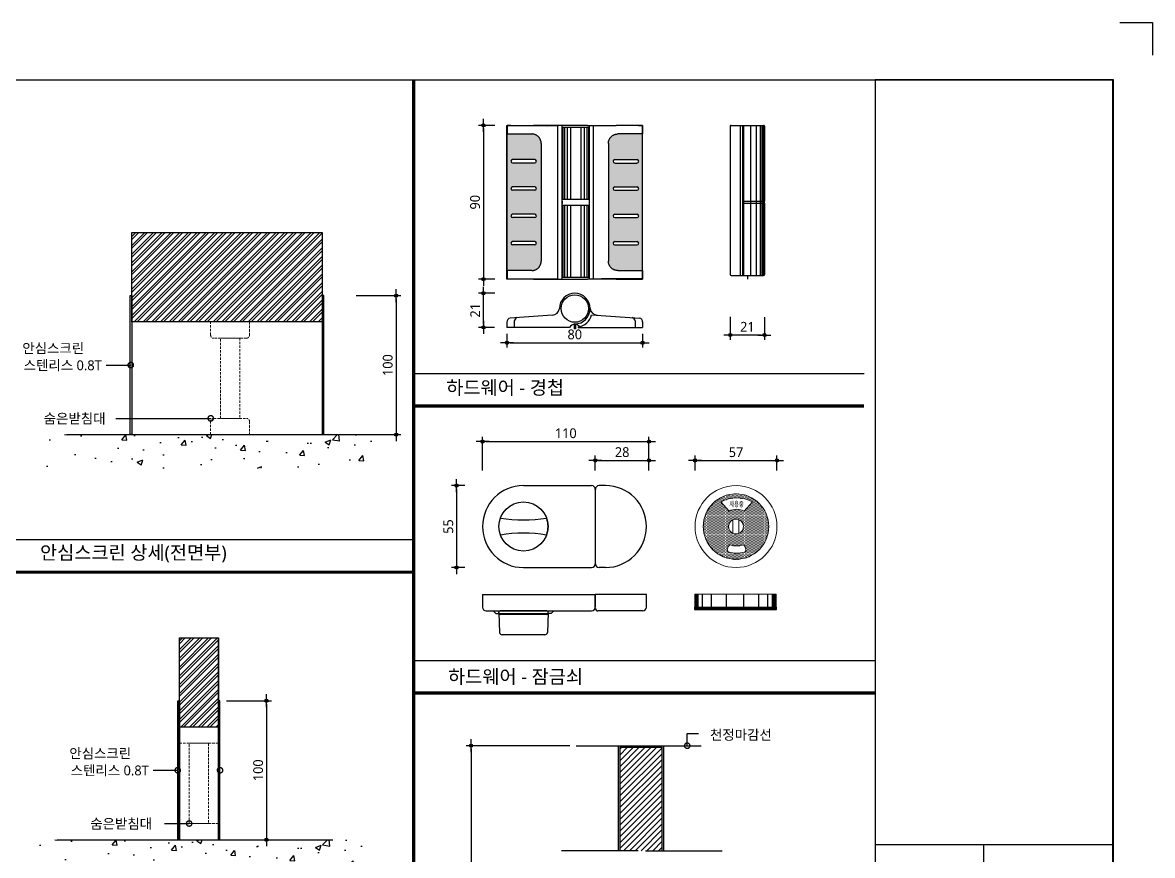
# Model space of a CAD drawing. Extents: x -256 to 8104, y -176 to 5714.
# Drawn here: x 4629 to 8104, y 3153 to 5714 of the extents above; entities that cross this region are included whole.
import ezdxf
from ezdxf.enums import TextEntityAlignment as Align

# ---------------------------------------------------------------- set-up
doc = ezdxf.new("R2010")
doc.units = 0
doc.header["$LTSCALE"] = 30
doc.linetypes.add('HIDDEN', pattern=[0.375, 0.25, -0.125])
doc.layers.get('0').update_dxf_attribs({"linetype": 'CONTINUOUS'})
doc.layers.get('DEFPOINTS').update_dxf_attribs({"linetype": 'CONTINUOUS'})
for name, color, linetype in [('02---제품선', 4, 'CONTINUOUS'), ('C', 2, 'CONTINUOUS'), ('curior-0Line', 252, 'CONTINUOUS'), ('DIM', 7, 'CONTINUOUS'), ('HAT', 8, 'CONTINUOUS'), ('HID', 9, 'HIDDEN'), ('TIT', 3, 'CONTINUOUS'), ('문자', 3, 'CONTINUOUS'), ('부자재', 4, 'CONTINUOUS'), ('잠금쇠(회전형)', 4, 'CONTINUOUS'), ('치수', 1, 'CONTINUOUS'), ('판넬', 2, 'CONTINUOUS'), ('해치', 8, 'CONTINUOUS')]:
    doc.layers.add(name, color=color, linetype=linetype)
doc.styles.add('HDW', font='gulim.ttc')
doc.styles.add('돋움', font='malgun.ttf')
doc.dimstyles.new('10', dxfattribs={"dimscale": 10, "dimtxt": 3, "dimasz": 1, "dimexe": 1.5, "dimexo": 2, "dimgap": 1, "dimtad": 1, "dimdec": 0, "dimlunit": 6, "dimtxsty": '돋움', "dimblk": 'DIMDOT', "dimcen": -1, "dimdle": 1.5, "dimclrt": 3, "dimazin": 3, "dimtfac": 1, "dimtdec": 0, "dimtix": 1, "dimtmove": 2, "dimatfit": 3, "dimldrblk": 'DIMDOT', "dimarcsym": 0})

# ---------------------------------------------------------------- blocks, each defined once
blk = doc.blocks.new('DIMDOT')
at = {"linetype": 'Continuous'}
blk.add_line((-2, 0), (2, 0), dxfattribs=at)
for radius in [0.5, 0.25]:
    blk.add_circle((0, 0), radius, dxfattribs=at)
blk = doc.blocks.new('*D593')
at = {"layer": 'DEFPOINTS', "color": 0}
for p in [(34877.2, -2398.7), (34365.2, -2507.3), (34877.2, -2507.3)]:
    blk.add_point(p, dxfattribs=at)
at = {"layer": 'DIM', "color": 0, "lineweight": -2, "ltscale": 10}
for p, q in [((34365.2, -2487.3), (34365.2, -2383.7)), ((34877.2, -2487.3), (34877.2, -2383.7)), ((34375.2, -2398.7), (34867.2, -2398.7))]:
    blk.add_line(p, q, dxfattribs=at)
at = {"layer": 'DIM', "color": 0, "lineweight": -2, "xscale": 10, "yscale": 10, "zscale": 10, "rotation": 180}
blk.add_blockref('DIMDOT', (34365.2, -2398.7), dxfattribs=at)
at = {"layer": 'DIM', "color": 0, "lineweight": -2, "xscale": 10, "yscale": 10, "zscale": 10}
blk.add_blockref('DIMDOT', (34877.2, -2398.7), dxfattribs=at)
at = {"layer": 'DIM', "color": 3, "insert": (34621.2, -2373.1), "char_height": 30, "attachment_point": 5, "style": '돋움'}
blk.add_mtext('110', dxfattribs=at)
blk = doc.blocks.new('*D594')
at = {"layer": 'DEFPOINTS', "color": 0}
for p in [(34877.2, -2456.7), (34712.1, -2507.3), (34877.2, -2507.3)]:
    blk.add_point(p, dxfattribs=at)
at = {"layer": 'DIM', "color": 0, "lineweight": -2, "ltscale": 10}
for p, q in [((34712.1, -2487.3), (34712.1, -2441.7)), ((34722.1, -2456.7), (34867.2, -2456.7)), ((34877.2, -2487.3), (34877.2, -2441.7))]:
    blk.add_line(p, q, dxfattribs=at)
at = {"layer": 'DIM', "color": 0, "lineweight": -2, "xscale": 10, "yscale": 10, "zscale": 10, "rotation": 180}
blk.add_blockref('DIMDOT', (34712.1, -2456.7), dxfattribs=at)
at = {"layer": 'DIM', "color": 0, "lineweight": -2, "xscale": 10, "yscale": 10, "zscale": 10}
blk.add_blockref('DIMDOT', (34877.2, -2456.7), dxfattribs=at)
at = {"layer": 'DIM', "color": 3, "insert": (34794.7, -2431.2), "char_height": 30, "attachment_point": 5, "style": '돋움'}
blk.add_mtext('28', dxfattribs=at)
blk = doc.blocks.new('*D595')
at = {"layer": 'DEFPOINTS', "color": 0}
for p in [(35270.9, -2456.7), (35018.9, -2507.3), (35270.9, -2507.3)]:
    blk.add_point(p, dxfattribs=at)
at = {"layer": 'DIM', "color": 0, "lineweight": -2, "ltscale": 10}
for p, q in [((35018.9, -2487.3), (35018.9, -2441.7)), ((35028.9, -2456.7), (35260.9, -2456.7)), ((35270.9, -2487.3), (35270.9, -2441.7))]:
    blk.add_line(p, q, dxfattribs=at)
at = {"layer": 'DIM', "color": 0, "lineweight": -2, "xscale": 10, "yscale": 10, "zscale": 10, "rotation": 180}
blk.add_blockref('DIMDOT', (35018.9, -2456.7), dxfattribs=at)
at = {"layer": 'DIM', "color": 0, "lineweight": -2, "xscale": 10, "yscale": 10, "zscale": 10}
blk.add_blockref('DIMDOT', (35270.9, -2456.7), dxfattribs=at)
at = {"layer": 'DIM', "color": 3, "insert": (35144.9, -2431.4), "char_height": 30, "attachment_point": 5, "style": '돋움'}
blk.add_mtext('57', dxfattribs=at)
blk = doc.blocks.new('*D596')
at = {"layer": 'DEFPOINTS', "color": 0}
for p in [(34422.8, -1426), (34367.8, -1899.1), (34422.8, -1899.1)]:
    blk.add_point(p, dxfattribs=at)
at = {"layer": 'DIM', "color": 0, "lineweight": -2, "ltscale": 10}
for p, q in [((34402.8, -1426), (34352.8, -1426)), ((34367.8, -1436), (34367.8, -1889.1)), ((34402.8, -1899.1), (34352.8, -1899.1))]:
    blk.add_line(p, q, dxfattribs=at)
at = {"layer": 'DIM', "color": 0, "lineweight": -2, "xscale": 10, "yscale": 10, "zscale": 10}
for p, rotation in [((34367.8, -1426), 90), ((34367.8, -1899.1), 270)]:
    blk.add_blockref('DIMDOT', p, dxfattribs=dict(at, rotation=rotation))
at = {"layer": 'DIM', "color": 3, "insert": (34342.3, -1662.5), "char_height": 30, "attachment_point": 5, "rotation": 90, "style": '돋움'}
blk.add_mtext('90', dxfattribs=at)
blk = doc.blocks.new('*D597')
at = {"layer": 'DEFPOINTS', "color": 0}
for p in [(34440.4, -2047.3), (34857.5, -2047.3), (34857.5, -2094.7)]:
    blk.add_point(p, dxfattribs=at)
at = {"layer": 'DIM', "color": 0, "lineweight": -2, "ltscale": 10}
for p, q in [((34440.4, -2067.3), (34440.4, -2109.7)), ((34857.5, -2067.3), (34857.5, -2109.7)), ((34450.4, -2094.7), (34847.5, -2094.7))]:
    blk.add_line(p, q, dxfattribs=at)
at = {"layer": 'DIM', "color": 0, "lineweight": -2, "xscale": 10, "yscale": 10, "zscale": 10, "rotation": 180}
blk.add_blockref('DIMDOT', (34440.4, -2094.7), dxfattribs=at)
at = {"layer": 'DIM', "color": 0, "lineweight": -2, "xscale": 10, "yscale": 10, "zscale": 10}
blk.add_blockref('DIMDOT', (34857.5, -2094.7), dxfattribs=at)
at = {"layer": 'DIM', "color": 3, "insert": (34648.9, -2069.2), "char_height": 30, "attachment_point": 5, "style": '돋움'}
blk.add_mtext('80', dxfattribs=at)
blk = doc.blocks.new('*D598')
at = {"layer": 'DEFPOINTS', "color": 0}
for p in [(34367.8, -1942.3), (34422.8, -1942.3), (34422.1, -2047.3)]:
    blk.add_point(p, dxfattribs=at)
at = {"layer": 'DIM', "color": 0, "lineweight": -2, "ltscale": 10}
for p, q in [((34402.8, -1942.3), (34352.8, -1942.3)), ((34367.8, -2037.3), (34367.8, -1952.3)), ((34402.1, -2047.3), (34352.8, -2047.3))]:
    blk.add_line(p, q, dxfattribs=at)
at = {"layer": 'DIM', "color": 0, "lineweight": -2, "xscale": 10, "yscale": 10, "zscale": 10}
for p, rotation in [((34367.8, -1942.3), 90), ((34367.8, -2047.3), 270)]:
    blk.add_blockref('DIMDOT', p, dxfattribs=dict(at, rotation=rotation))
at = {"layer": 'DIM', "color": 3, "insert": (34342.5, -1994.8), "char_height": 30, "attachment_point": 5, "rotation": 90, "style": '돋움'}
blk.add_mtext('21', dxfattribs=at)
blk = doc.blocks.new('*D599')
at = {"layer": 'DEFPOINTS', "color": 0}
for p in [(35127.3, -1995.1), (35232.3, -1995.9), (35127.3, -2070.8)]:
    blk.add_point(p, dxfattribs=at)
at = {"layer": 'DIM', "color": 0, "lineweight": -2, "ltscale": 10}
for p, q in [((35127.3, -2015.1), (35127.3, -2085.8)), ((35232.3, -2015.9), (35232.3, -2085.8)), ((35222.3, -2070.8), (35137.3, -2070.8))]:
    blk.add_line(p, q, dxfattribs=at)
at = {"layer": 'DIM', "color": 0, "lineweight": -2, "xscale": 10, "yscale": 10, "zscale": 10, "rotation": 180}
blk.add_blockref('DIMDOT', (35127.3, -2070.8), dxfattribs=at)
at = {"layer": 'DIM', "color": 0, "lineweight": -2, "xscale": 10, "yscale": 10, "zscale": 10}
blk.add_blockref('DIMDOT', (35232.3, -2070.8), dxfattribs=at)
at = {"layer": 'DIM', "color": 3, "insert": (35179.8, -2045.5), "char_height": 30, "attachment_point": 5, "style": '돋움'}
blk.add_mtext('21', dxfattribs=at)
blk = doc.blocks.new('*D600')
at = {"layer": 'DEFPOINTS', "color": 0}
for p in [(34330.8, -2533.9), (34285.2, -2785.9), (34330.8, -2785.9)]:
    blk.add_point(p, dxfattribs=at)
at = {"layer": 'DIM', "color": 0, "lineweight": -2, "ltscale": 10}
for p, q in [((34310.8, -2533.9), (34270.2, -2533.9)), ((34285.2, -2543.9), (34285.2, -2775.9)), ((34310.8, -2785.9), (34270.2, -2785.9))]:
    blk.add_line(p, q, dxfattribs=at)
at = {"layer": 'DIM', "color": 0, "lineweight": -2, "xscale": 10, "yscale": 10, "zscale": 10}
for p, rotation in [((34285.2, -2533.9), 90), ((34285.2, -2785.9), 270)]:
    blk.add_blockref('DIMDOT', p, dxfattribs=dict(at, rotation=rotation))
at = {"layer": 'DIM', "color": 3, "insert": (34259.9, -2659.9), "char_height": 30, "attachment_point": 5, "rotation": 90, "style": '돋움'}
blk.add_mtext('55', dxfattribs=at)
blk = doc.blocks.new('*D601')
at = {"layer": 'DEFPOINTS', "color": 0}
for p in [(34653.8, -3333.9), (34329.7, -5672.9), (34653.8, -5672.9)]:
    blk.add_point(p, dxfattribs=at)
at = {"layer": 'DIM', "color": 0, "lineweight": -2, "ltscale": 10}
for p, q in [((34633.8, -3333.9), (34314.7, -3333.9)), ((34329.7, -3343.9), (34329.7, -5662.9)), ((34633.8, -5672.9), (34314.7, -5672.9))]:
    blk.add_line(p, q, dxfattribs=at)
at = {"layer": 'DIM', "color": 0, "lineweight": -2, "xscale": 10, "yscale": 10, "zscale": 10}
for p, rotation in [((34329.7, -3333.9), 90), ((34329.7, -5672.9), 270)]:
    blk.add_blockref('DIMDOT', p, dxfattribs=dict(at, rotation=rotation))
at = {"layer": 'DIM', "color": 3, "insert": (34304.5, -4503.4), "char_height": 30, "attachment_point": 5, "rotation": 90, "style": '돋움'}
blk.add_mtext('VAR.', dxfattribs=at)
blk = doc.blocks.new('A$C13EB2441')
for p, q in [((0.837, 7.375), (0.837, 14.115)), ((0.837, 6.74), (0.837, 0))]:
    blk.add_line(p, q)
blk = doc.blocks.new('*D603')
at = {"layer": 'DEFPOINTS', "color": 0}
for p in [(33557.6, -3195.8), (33557.6, -3623.3), (33700.6, -3623.3)]:
    blk.add_point(p, dxfattribs=at)
at = {"layer": 'DIM', "color": 0, "lineweight": -2, "ltscale": 10}
for p, q in [((33577.6, -3195.8), (33715.6, -3195.8)), ((33700.6, -3205.8), (33700.6, -3613.3)), ((33577.6, -3623.3), (33715.6, -3623.3))]:
    blk.add_line(p, q, dxfattribs=at)
at = {"layer": 'DIM', "color": 0, "lineweight": -2, "xscale": 10, "yscale": 10, "zscale": 10}
for p, rotation in [((33700.6, -3195.8), 90), ((33700.6, -3623.3), 270)]:
    blk.add_blockref('DIMDOT', p, dxfattribs=dict(at, rotation=rotation))
at = {"layer": 'DIM', "color": 3, "insert": (33675, -3409.5), "char_height": 30, "attachment_point": 5, "rotation": 90, "style": '돋움'}
blk.add_mtext('100', dxfattribs=at)
blk = doc.blocks.new('_DOTSMALL')
at = {"color": 0, "linetype": 'ByBlock', "const_width": 0.5}
blk.add_lwpolyline([(-0.0625, 0, 1), (0.0625, 0, 1)], format="xyb", close=True, dxfattribs=at)
blk = doc.blocks.new('A$C63EC304E')
at = {"layer": '치수', "color": 1, "xscale": 2.5, "yscale": 2.5, "zscale": 2.5, "rotation": 234.3098741996962}
blk.add_blockref('_DOTSMALL', (0.31, 0.31), dxfattribs=at)
blk = doc.blocks.new('A$C2BC9653E')
at = {"layer": '치수', "xscale": 0.3333333333333333, "yscale": 0.3333333333333333, "zscale": 0.3333333333333333}
blk.add_blockref('A$C63EC304E', (0, 0), dxfattribs=at)
blk = doc.blocks.new('A$C7FC71301')
at = {"layer": '치수', "rotation": 180}
blk.add_blockref('A$C2BC9653E', (0.208, 0.208), dxfattribs=at)
blk = doc.blocks.new('A$C4A20372B')
at = {"layer": '치수'}
blk.add_blockref('A$C7FC71301', (0, 0), dxfattribs=at)
blk = doc.blocks.new('A$C566469F5')
at = {"layer": '치수'}
blk.add_blockref('A$C4A20372B', (0, 0), dxfattribs=at)
blk = doc.blocks.new('A$C7E317CD4')
at = {"layer": '해치', "xscale": 2, "yscale": 2, "zscale": 2}
blk.add_blockref('A$C566469F5', (0, 0), dxfattribs=at)
blk = doc.blocks.new('A$C601D7F27')
at = {"layer": '치수'}
blk.add_blockref('A$C7E317CD4', (0, 0), dxfattribs=at)
blk = doc.blocks.new('A$C38802C08')
at = {"layer": '치수'}
blk.add_blockref('A$C601D7F27', (0, 0), dxfattribs=at)
blk = doc.blocks.new('*D605')
at = {"layer": 'DEFPOINTS', "color": 0}
for p in [(33956.3, -1949.7), (33956.3, -2377.2), (34099.2, -2377.2)]:
    blk.add_point(p, dxfattribs=at)
at = {"layer": 'DIM', "color": 0, "lineweight": -2, "ltscale": 10}
for p, q in [((33976.3, -1949.7), (34114.2, -1949.7)), ((34099.2, -1959.7), (34099.2, -2367.2)), ((33976.3, -2377.2), (34114.2, -2377.2))]:
    blk.add_line(p, q, dxfattribs=at)
at = {"layer": 'DIM', "color": 0, "lineweight": -2, "xscale": 10, "yscale": 10, "zscale": 10}
for p, rotation in [((34099.2, -1949.7), 90), ((34099.2, -2377.2), 270)]:
    blk.add_blockref('DIMDOT', p, dxfattribs=dict(at, rotation=rotation))
at = {"layer": 'DIM', "color": 3, "insert": (34073.6, -2163.4), "char_height": 30, "attachment_point": 5, "rotation": 90, "style": '돋움'}
blk.add_mtext('100', dxfattribs=at)
blk = doc.blocks.new('AURA_23', base_point=(28321.5, -6824.2))
h = blk.add_hatch()
h.set_pattern_fill('ANSI31', color=2, style=0)
h.set_pattern_definition([(45, (31538.1628, -5160.0106), (-2.245064, 2.245064), [])])
h.paths.add_polyline_path([(33432.6, -3195.8), (33427.6, -3195.8), (33427.6, -3407.5, -1), (33427.6, -3411.6), (33427.6, -3623.3), (33432.6, -3623.3)])
h.paths.add_polyline_path([(33557.6, -3411.6, -1), (33557.6, -3407.5), (33557.6, -3195.8), (33552.6, -3195.8), (33552.6, -3623.3), (33557.6, -3623.3)])
at = {"layer": 'HAT'}
h = blk.add_hatch(dxfattribs=at)
h.set_pattern_fill('ANSI32', color=256, scale=2, style=0)
h.set_pattern_definition([(45, (20029.9, -7008.834), (-13.470384, 13.470384), []), (45, (20038.881, -7008.834), (-13.470384, 13.470384), [])])
h.paths.add_polyline_path([(33286.8, -1755.9), (33872.2, -1755.9), (33872.2, -2030.6), (33286.8, -2030.6)])
h = blk.add_hatch(dxfattribs=at)
h.set_pattern_fill('ANSI32', color=256, scale=2, style=0)
h.set_pattern_definition([(45, (28351.314, -7000), (-13.470384, 13.470384), []), (45, (28360.294, -7000), (-13.470384, 13.470384), [])])
h.paths.add_polyline_path([(33552.6, -3002), (33432.6, -3002), (33432.6, -3276.6), (33552.6, -3276.6), (33552.6, -3195.8)])
at = {"layer": 'HAT', "transparency": 33554687}
h = blk.add_hatch(dxfattribs=at)
h.set_pattern_fill('ANSI31', color=256, scale=4)
h.set_pattern_definition([(45, (19999.996, -7000), (-8.980256, 8.980256), [])])
h.paths.add_polyline_path([(34844, -3656.9), (34866.2, -3656.9), (34917.6, -3656.9), (34917.6, -3338.9), (34787.6, -3338.9), (34787.6, -3656.9)])
at = {"layer": '해치'}
h = blk.add_hatch(dxfattribs=at)
h.set_pattern_fill('DOTS', color=256, scale=2.628474)
h.set_pattern_definition([(0, (31478.6703, -1090.9586), (2.086351, 4.172702), [0, -4.172702])])
edge = h.paths.add_edge_path()
edge.add_line((34440.9, -1872.6), (34441, -1872.6))
edge.add_spline(control_points=[(34441, -1872.6), (34441.2, -1872.6), (34452.7, -1872.6)], knot_values=[-0.724312, -0.724312, -0.724312, 0.724312, 0.724312, 0.724312], weights=[1, 0.748956, 1], degree=2, periodic=0)
edge.add_line((34452.7, -1872.6), (34516.6, -1872.6))
edge.add_spline(control_points=[(34516.6, -1872.6), (34545.5, -1872.6), (34545.5, -1843.6)], knot_values=[-1.570796, -1.570796, -1.570796, 0, 0, 0], weights=[1, 0.707107, 1], degree=2, periodic=0)
edge.add_line((34545.5, -1843.6), (34545.5, -1481.4))
edge.add_spline(control_points=[(34545.5, -1481.4), (34545.5, -1452.5), (34516.6, -1452.5)], knot_values=[0, 0, 0, 1.570796, 1.570796, 1.570796], weights=[1, 0.707107, 1], degree=2, periodic=0)
edge.add_line((34516.6, -1452.5), (34452.7, -1452.5))
edge.add_spline(control_points=[(34452.7, -1452.5), (34441.2, -1452.5), (34441, -1452.5)], knot_values=[-0.724312, -0.724312, -0.724312, 0.724312, 0.724312, 0.724312], weights=[1, 0.748956, 1], degree=2, periodic=0)
edge.add_line((34440.9, -1452.5), (34440.9, -1872.6))
h.paths.add_polyline_path([(34525.8, -1531.3, -0.414214), (34531.1, -1536.5, -0.414214), (34525.8, -1541.8), (34457.5, -1541.8, -0.414214), (34452.2, -1536.5, -0.414214), (34457.5, -1531.3)], flags=16)
h.paths.add_polyline_path([(34525.8, -1615.3, -0.414214), (34531.1, -1620.5, -0.414214), (34525.8, -1625.8), (34457.5, -1625.8, -0.414214), (34452.2, -1620.5, -0.414214), (34457.5, -1615.3)], flags=16)
h.paths.add_polyline_path([(34525.8, -1699.3, -0.414214), (34531.1, -1704.5, -0.414214), (34525.8, -1709.8), (34457.5, -1709.8, -0.414214), (34452.2, -1704.5, -0.414214), (34457.5, -1699.3)], flags=16)
h.paths.add_polyline_path([(34525.8, -1783.3, -0.414214), (34531.1, -1788.6, -0.414214), (34525.8, -1793.8), (34457.5, -1793.8, -0.414214), (34452.2, -1788.6, -0.414214), (34457.5, -1783.3)], flags=16)
h = blk.add_hatch(dxfattribs=at)
h.set_pattern_fill('DOTS', color=256, scale=2.628474)
h.set_pattern_definition([(0, (31004.053, -1090.9586), (2.086351, 4.1727023), [0, -4.1727023])])
edge = h.paths.add_edge_path()
edge.add_spline(control_points=[(34752.3, -1481.4), (34752.3, -1452.5), (34781.3, -1452.5)], knot_values=[0, 0, 0, 1.570796, 1.570796, 1.570796], weights=[1, 0.707107, 1], degree=2, periodic=0)
edge.add_line((34781.3, -1452.5), (34845.2, -1452.5))
edge.add_spline(control_points=[(34845.2, -1452.5), (34856.7, -1452.5), (34856.9, -1452.5)], knot_values=[-0.724312, -0.724312, -0.724312, 0.724312, 0.724312, 0.724312], weights=[1, 0.748956, 1], degree=2, periodic=0)
edge.add_line((34857, -1452.5), (34857, -1872.6))
edge.add_line((34857, -1872.6), (34856.9, -1872.6))
edge.add_spline(control_points=[(34856.9, -1872.6), (34856.7, -1872.6), (34845.2, -1872.6)], knot_values=[-0.724312, -0.724312, -0.724312, 0.724312, 0.724312, 0.724312], weights=[1, 0.748956, 1], degree=2, periodic=0)
edge.add_line((34845.2, -1872.6), (34781.3, -1872.6))
edge.add_spline(control_points=[(34781.3, -1872.6), (34752.3, -1872.6), (34752.3, -1843.6)], knot_values=[-1.570796, -1.570796, -1.570796, 0, 0, 0], weights=[1, 0.707107, 1], degree=2, periodic=0)
edge.add_line((34752.3, -1843.6), (34752.3, -1481.4))
h.paths.add_polyline_path([(34772.1, -1531.3, 0.414214), (34766.8, -1536.5, 0.414214), (34772.1, -1541.8), (34840.4, -1541.8, 0.414214), (34845.7, -1536.5, 0.414214), (34840.4, -1531.3)], flags=16)
h.paths.add_polyline_path([(34772.1, -1615.3, 0.414214), (34766.8, -1620.5, 0.414214), (34772.1, -1625.8), (34840.4, -1625.8, 0.414214), (34845.7, -1620.5, 0.414214), (34840.4, -1615.3)], flags=16)
h.paths.add_polyline_path([(34772.1, -1699.3, 0.414214), (34766.8, -1704.5, 0.414214), (34772.1, -1709.8), (34840.4, -1709.8, 0.414214), (34845.7, -1704.5, 0.414214), (34840.4, -1699.3)], flags=16)
h.paths.add_polyline_path([(34772.1, -1783.3, 0.414214), (34766.8, -1788.6, 0.414214), (34772.1, -1793.8), (34840.4, -1793.8, 0.414214), (34845.7, -1788.6, 0.414214), (34840.4, -1783.3)], flags=16)
h = blk.add_hatch(dxfattribs=at)
h.set_pattern_fill('AR-CONC', color=256, style=0)
h.set_pattern_definition([(50, (31568.07, -3913.93), (182.185, -15.939), [19.05, -209.55]), (355, (31568.07, -3913.93), (-35.243, 191.057), [15.24, -167.64]), (100.451, (31583.25, -3915.26), (146.943, 175.117), [16.19, -178.09]), (46.184, (31568.07, -3863.13), (271.079, -42.042), [28.575, -314.325]), (96.636, (31590.66, -3866.63), (237.404, 247.426), [24.285, -267.135]), (351.184, (31568.07, -3863.13), (237.405, 247.425), [22.86, -251.46]), (21, (31593.47, -3875.83), (151.615, -102.2655), [19.05, -209.55]), (326, (31593.47, -3875.83), (61.802, 184.188), [15.24, -167.64]), (71.4514, (31606.1, -3884.35), (213.416, 81.923), [16.19, -178.09]), (37.5, (31568.07, -3913.93), (3.0886, 84.555), [0, -165.608, 0, -170.18, 0, -168.275]), (7.5, (31568.07, -3913.93), (66.8197, 100.1806), [0, -97.028, 0, -161.798, 0, -64.135]), (327.5, (31511.425, -3913.93), (135.5906, -5.7287), [0, -63.5, 0, -198.12, 0, -262.89]), (317.5, (31486.03, -3913.93), (148.129, 25.4265), [0, -82.55, 0, -131.572, 0, -186.69])])
h.paths.add_polyline_path([(34047.6, -2480.2), (34047.6, -2377.2), (32997.5, -2377.2), (32997.5, -2480.2)])
h = blk.add_hatch(dxfattribs=at)
h.set_pattern_fill('DOTS', color=256, scale=2.628474)
h.set_pattern_definition([(0, (29450.865, -6117.236), (2.086351, 4.1727023), [0, -4.1727023])])
h.paths.add_polyline_path([(35245.5, -2659.9, 1), (35044.2, -2659.9, 1)])
h.paths.add_polyline_path([(35121.9, -2659.9, -1), (35167.8, -2659.9, -1)], flags=16)
h.paths.add_polyline_path([(35169.6, -2612.6, 0.250537), (35123.7, -2612.6), (35097.9, -2584.2, -0.258173), (35195.4, -2584.2)], flags=16)
h.paths.add_polyline_path([(35172.3, -2721.3), (35175.1, -2729.5, -0.437988), (35170.3, -2738.5, -0.127495), (35123.1, -2738.5, -0.437988), (35118.2, -2729.5), (35121, -2721.3, -0.407197), (35129.8, -2717, 0.156299), (35163.6, -2717, -0.407197)], flags=16)
h.paths.add_polyline_path([(35119.7, -2604.8), (35173.1, -2604.8), (35173.1, -2577.3), (35119.7, -2577.3)], flags=8)
h = blk.add_hatch(dxfattribs=at)
h.set_pattern_fill('AR-CONC', color=256, style=0)
h.set_pattern_definition([(50, (31538.16, -5160.01), (182.185, -15.939), [19.05, -209.55]), (355, (31538.16, -5160.01), (-35.243, 191.057), [15.24, -167.64]), (100.451, (31553.34, -5161.34), (146.943, 175.117), [16.19, -178.09]), (46.184, (31538.16, -5109.2), (271.079, -42.042), [28.575, -314.325]), (96.636, (31560.75, -5112.71), (237.404, 247.426), [24.285, -267.135]), (351.184, (31538.16, -5109.2), (237.405, 247.425), [22.86, -251.46]), (21, (31563.56, -5121.91), (151.615, -102.2655), [19.05, -209.55]), (326, (31563.56, -5121.91), (61.802, 184.188), [15.24, -167.64]), (71.4514, (31576.2, -5130.43), (213.416, 81.923), [16.19, -178.09]), (37.5, (31538.16, -5160.01), (3.0886, 84.555), [0, -165.608, 0, -170.18, 0, -168.275]), (7.5, (31538.16, -5160.01), (66.8197, 100.1806), [0, -97.028, 0, -161.798, 0, -64.135]), (327.5, (31481.52, -5160.01), (135.5906, -5.7287), [0, -63.5, 0, -198.12, 0, -262.89]), (317.5, (31456.12, -5160.01), (148.129, 25.4265), [0, -82.55, 0, -131.572, 0, -186.69])])
h.paths.add_polyline_path([(34017.7, -3726.3), (34017.7, -3623.3), (32967.6, -3623.3), (32967.6, -3726.3)])
at = {"color": 2}
for p, q in [((36325.6, -1110), (36425.6, -1110)), ((36325.6, -1110), (36425.6, -1110)), ((36325.6, -1110), (36425.6, -1110)), ((36425.6, -1110), (36425.6, -1210)), ((36425.6, -1110), (36425.6, -1210)), ((36425.6, -1110), (36425.6, -1210)), ((35179.8, -1887.5), (35179.8, -1899.1)), ((33086.8, -2377.2), (33976.3, -2377.2)), ((34653, -3333.9), (35037.6, -3333.9)), ((33056.9, -3623.3), (33904.6, -3623.3))]:
    blk.add_line(p, q, dxfattribs=at)
at = {"color": 8}
for p, q in [((34153.5, -2189.5), (35538.7, -2189.5)), ((30805.6, -2700.1), (34153.5, -2700.1)), ((34153.5, -3072.2), (35573.1, -3072.2))]:
    blk.add_line(p, q, dxfattribs=at)
at = {"color": 8, "const_width": 10}
for points in [[(34153.5, -6824.2), (34153.5, -1285.8)], [(34153.5, -2289.5), (35538.7, -2289.5)], [(30805.6, -2800.1), (34153.5, -2800.1)], [(34153.5, -3172.2), (35573.1, -3172.2)]]:
    blk.add_lwpolyline(points, dxfattribs=at)
at = {"color": 2}
for points in [[(28320.8, -1285.8), (35573.1, -1285.8), (35573.1, -6824.2), (28320.8, -6824.2)], [(28320.8, -1285.8), (35573.1, -1285.8), (35573.1, -6824.2), (28320.8, -6824.2)], [(28320.8, -1285.8), (36302.7, -1285.8), (36302.7, -6824.2), (28320.8, -6824.2)], [(33281.8, -1949.7), (33286.8, -1949.7), (33286.8, -2377.2), (33281.8, -2377.2)], [(33877.2, -1949.7), (33872.2, -1949.7), (33872.2, -2377.2), (33877.2, -2377.2)], [(33427.6, -3195.8), (33432.6, -3195.8), (33432.6, -3623.3), (33427.6, -3623.3)], [(33557.6, -3195.8), (33552.6, -3195.8), (33552.6, -3623.3), (33557.6, -3623.3)]]:
    blk.add_lwpolyline(points, close=True, dxfattribs=at)
at = {"layer": '02---제품선'}
for p, q in [((34491.2, -2533.9), (34700.5, -2533.9)), ((34743.2, -2533.9), (34723.8, -2533.9)), ((34712.1, -2545.5), (34712.1, -2774.3)), ((34712.1, -2545.5), (34712.1, -2774.3)), ((34491.2, -2785.9), (34700.5, -2785.9)), ((34743.2, -2785.9), (34723.8, -2785.9)), ((34365.2, -2868.9), (34712.1, -2868.9)), ((34365.2, -2868.9), (34365.2, -2907.6)), ((34712.1, -2868.9), (34712.1, -2907.6)), ((34869.2, -2868.9), (34712.1, -2868.9)), ((34712.1, -2911.5), (34712.1, -2868.9)), ((34869.2, -2907.6), (34869.2, -2868.9)), ((34376.8, -2919.3), (34398.1, -2919.3)), ((34398.1, -2919.3), (34584.2, -2919.3)), ((34405.9, -2927), (34398.1, -2919.3)), ((34405.9, -2927), (34413.6, -2927)), ((34413.6, -2927), (34568.7, -2927)), ((34415.5, -2925.1), (34417.6, -2985.5)), ((34415.6, -2927), (34415.6, -2923.2)), ((34562.9, -2919.3), (34419.4, -2919.3)), ((34562.9, -2930.9), (34419.4, -2930.9)), ((34566.8, -2925.1), (34564.7, -2985.5)), ((34566.8, -2927), (34566.8, -2923.2)), ((34576.5, -2927), (34568.7, -2927)), ((34576.5, -2927), (34584.2, -2919.3)), ((34584.2, -2919.3), (34700.5, -2919.3)), ((34857.5, -2919.3), (34719.9, -2919.3)), ((34557, -2992.9), (34425.4, -2992.9))]:
    blk.add_line(p, q, dxfattribs=at)
blk.add_circle((34491.2, -2659.9), 75.6, dxfattribs=at)
blk.add_circle((34491.2, -2659.9), 75.6, dxfattribs=at)
for centre, radius, start, end in [((34491.2, -2659.9), 126, 90, 180), ((34700.5, -2545.5), 11.6, 0, 90), ((34723.8, -2545.5), 11.6, 90, 180), ((34743.2, -2659.9), 126, 0, 90), ((34491.2, -2223.1), 416.6, 260.2031, 279.7969), ((34491.2, -2659.9), 75.6, 340.7512, 19.2488), ((34491.2, -2659.9), 126, 180, 270), ((34743.2, -2659.9), 126, 270, 0), ((34491.2, -3096.7), 416.6, 80.2031, 99.7969), ((34700.5, -2774.3), 11.6, 270, 0), ((34723.8, -2774.3), 11.6, 180, 270), ((34376.8, -2907.6), 11.6, 180, 270), ((34700.5, -2907.6), 11.6, 270, 0), ((34719.9, -2911.5), 7.75, 180, 270), ((34857.5, -2907.6), 11.6, 270, 0), ((34419.4, -2923.2), 3.88, 90, 180), ((34419.4, -2927), 3.88, 180, 270), ((34562.9, -2923.2), 3.88, 0, 90), ((34562.9, -2927), 3.88, 270, 0), ((34425.4, -2985.2), 7.75, 182, 270), ((34557, -2985.2), 7.75, 270, 358)]:
    blk.add_arc(centre, radius, start, end, dxfattribs=at)
at = {"layer": 'C'}
for p, q in [((34787.6, -3338.9), (34787.6, -3656.9)), ((34787.6, -3338.9), (34917.6, -3338.9)), ((34917.6, -3656.9), (34917.6, -3338.9))]:
    blk.add_line(p, q, dxfattribs=at)
at = {"layer": 'curior-0Line'}
for p, q in [((35573.1, -1285.8), (35573.1, -6823.4)), ((35573.5, -3638.3), (36305.6, -3638.3)), ((35905.7, -3638.3), (35905.7, -4192))]:
    blk.add_line(p, q, dxfattribs=at)
blk.add_lwpolyline([(36305.6, -1285.8), (35573.1, -1285.8), (35573.1, -6824.2), (36305.6, -6824.2)], close=True, dxfattribs=at)
at = {"layer": 'HID', "lineweight": 15}
for points in [[(33528.7, -2030.6), (33648.7, -2030.6), (33648.7, -2070.6, -0.414214), (33638.7, -2080.6), (33538.7, -2080.6, -0.414214), (33528.7, -2070.6)], [(33538.7, -2327.2), (33638.7, -2327.2, -0.414214), (33648.7, -2337.2), (33648.7, -2377.2), (33528.7, -2377.2), (33528.7, -2337.2, -0.414214)]]:
    blk.add_lwpolyline(points, format="xyb", close=True, dxfattribs=at)
for points in [[(33558.7, -2080.6), (33618.7, -2080.6), (33618.7, -2327.2), (33558.7, -2327.2)], [(33432.6, -3276.6), (33552.6, -3276.6), (33552.6, -3326.6), (33432.6, -3326.6)], [(33462.6, -3326.6), (33522.6, -3326.6), (33522.6, -3573.3), (33462.6, -3573.3)], [(33432.6, -3573.3), (33552.6, -3573.3), (33552.6, -3623.3), (33432.6, -3623.3)]]:
    blk.add_lwpolyline(points, close=True, dxfattribs=at)
at = {"layer": '부자재'}
for p, q in [((34440.4, -1426), (34521.8, -1426)), ((34440.4, -1899.1), (34440.4, -1426)), ((34440.4, -1426), (34441, -1426.5)), ((34440.9, -1872.6), (34440.9, -1452.5)), ((34440.9, -1452.5), (34441, -1452.5)), ((34441, -1426.5), (34441, -1452.5)), ((34452.7, -1426.8), (34566.3, -1427)), ((34452.7, -1452.5), (34516.6, -1452.5)), ((34522, -1426.1), (34521.8, -1426)), ((34609.5, -1426.1), (34522, -1426.1)), ((34596.9, -1897.9), (34596.9, -1427.2)), ((34609.5, -1426.1), (34609.5, -1899)), ((34609.5, -1426.1), (34609.6, -1426.1)), ((34688.4, -1426.1), (34775.9, -1426.1)), ((34693.6, -1426.1), (34693.6, -1899)), ((34706.2, -1897.9), (34706.2, -1427.2)), ((34845.2, -1426.8), (34731.5, -1427)), ((34775.9, -1426.1), (34776.1, -1426)), ((34857.5, -1426), (34776.1, -1426)), ((34845.2, -1452.5), (34781.3, -1452.5)), ((34857.5, -1426), (34856.9, -1426.5)), ((34856.9, -1426.5), (34856.9, -1452.5)), ((34857, -1452.5), (34856.9, -1452.5)), ((34857, -1872.6), (34857, -1452.5)), ((34857.5, -1899.1), (34857.5, -1426)), ((35127.3, -1429), (35127.3, -1884.5)), ((35130.3, -1426), (35229.3, -1426)), ((35157.3, -1426), (35157.3, -1887.5)), ((35164.8, -1426), (35164.8, -1887.5)), ((35232.3, -1429), (35232.3, -1659.6)), ((34545.5, -1481.4), (34545.5, -1843.6)), ((34752.3, -1481.4), (34752.3, -1843.6)), ((34609.7, -1659), (34609.7, -1666.3)), ((35164.8, -1659.6), (35232.3, -1659.6)), ((35164.8, -1665.6), (35232.3, -1665.6)), ((35231.3, -1659.6), (35231.3, -1665.6)), ((35232.3, -1665.6), (35232.3, -1884.5)), ((34441, -1872.6), (34440.9, -1872.6)), ((34441, -1872.6), (34441, -1898.5)), ((34516.6, -1872.6), (34452.7, -1872.6)), ((34781.3, -1872.6), (34845.2, -1872.6)), ((34856.9, -1872.6), (34857, -1872.6)), ((34856.9, -1872.6), (34856.9, -1898.5)), ((34441, -1898.5), (34440.4, -1899.1)), ((34521.8, -1899.1), (34440.4, -1899.1)), ((34452.7, -1898.3), (34566.3, -1898.1)), ((34522, -1899), (34521.8, -1899.1)), ((34522, -1899), (34609.5, -1899)), ((34775.9, -1899), (34688.4, -1899)), ((34845.2, -1898.3), (34731.5, -1898.1)), ((34775.9, -1899), (34776.1, -1899.1)), ((34776.1, -1899.1), (34857.5, -1899.1)), ((34856.9, -1898.5), (34857.5, -1899.1)), ((35130.3, -1887.5), (35229.3, -1887.5)), ((34579.8, -2009.8), (34450.2, -2018.8)), ((34700.5, -2008.3), (34847.5, -2018.8)), ((34440.4, -2030.7), (34440.4, -2047.3)), ((34632.2, -2047.3), (34440.4, -2047.3)), ((34462.9, -2027.7), (34462.9, -2047.3)), ((34646.7, -2037.4), (34646.7, -2051.8)), ((34651.2, -2037.4), (34651.2, -2051.8)), ((34659.6, -2046.5), (34659.6, -2047.3)), ((34659.6, -2047.3), (34857.5, -2047.3)), ((34835, -2027.7), (34835, -2047.3)), ((34857.5, -2030.7), (34857.5, -2047.3)), ((34651.2, -2051.8), (34646.7, -2051.8))]:
    blk.add_line(p, q, dxfattribs=at)
blk.add_circle((34648.9, -1989.6), 42.1, dxfattribs=at)
for centre, radius, start, end in [((35130.3, -1429), 3, 90, 180), ((35229.3, -1429), 3, 0, 90), ((35130.3, -1884.5), 3, 180, 270), ((35229.3, -1884.5), 3, 270, 0), ((34648.9, -1989.6), 47.2, 270, 180), ((34578.6, -1986.5), 23.3, 272.9231, 352.4724), ((34650.6, -1995.8), 51.5, 280.084, 345.9792), ((34719.3, -1986.5), 23.3, 187.5276, 267.0769), ((34453, -2031.1), 12.6, 101.7765, 181.6712), ((34478.2, -2031.9), 15.9, 113.4077, 164.5497), ((34655.4, -2065.7), 29.6, 102.5267, 141.5475), ((34642.5, -2065.7), 29.6, 43.1003, 77.4733), ((34819.6, -2031.9), 15.9, 15.4503, 67.3004), ((34844.9, -2031.1), 12.6, 358.3288, 78.2235)]:
    blk.add_arc(centre, radius, start, end, dxfattribs=at)
for points, weights in [([(34452.7, -1426.8), (34441.2, -1426.7), (34441, -1426.5)], [1, 0.748955720789, 1]), ([(34441, -1452.5), (34441.2, -1452.5), (34452.7, -1452.5)], [1, 0.748955720789, 1]), ([(34545.5, -1481.4), (34545.5, -1452.5), (34516.6, -1452.5)], [1, 0.707106781187, 1]), ([(34596.9, -1427.2), (34583.4, -1427), (34566.3, -1427)], [1, 0.964784765128, 1]), ([(34609.5, -1426.1), (34609.5, -1426.1), (34609.5, -1426.1)], [1, 0.999924701899, 1]), ([(34752.3, -1481.4), (34752.3, -1452.5), (34781.3, -1452.5)], [1, 0.707106781187, 1]), ([(34845.2, -1426.8), (34856.7, -1426.7), (34856.9, -1426.5)], [1, 0.748955720789, 1]), ([(34856.9, -1452.5), (34856.7, -1452.5), (34845.2, -1452.5)], [1, 0.748955720789, 1]), ([(34609.5, -1666.3), (34609.5, -1666.3), (34609.5, -1666.3)], [1, 0.999862102782, 1]), ([(34452.7, -1872.6), (34441.2, -1872.6), (34441, -1872.6)], [1, 0.748955720789, 1]), ([(34516.6, -1872.6), (34545.5, -1872.6), (34545.5, -1843.6)], [1, 0.707106781187, 1]), ([(34781.3, -1872.6), (34752.3, -1872.6), (34752.3, -1843.6)], [1, 0.707106781187, 1]), ([(34845.2, -1872.6), (34856.7, -1872.6), (34856.9, -1872.6)], [1, 0.748955720789, 1]), ([(34441, -1898.5), (34441.2, -1898.3), (34452.7, -1898.3)], [1, 0.748955720789, 1]), ([(34566.3, -1898.1), (34583.4, -1898.1), (34596.9, -1897.9)], [1, 0.964784765128, 1]), ([(34609.6, -1899.2), (34609.5, -1899.2), (34609.5, -1899.2)], [1, 0.999734260157, 1]), ([(34856.9, -1898.5), (34856.7, -1898.3), (34845.2, -1898.3)], [1, 0.748955720789, 1])]:
    blk.add_rational_spline(points, weights, degree=2, dxfattribs=at)
for points, weights, knots in [([(34688.4, -1426.1), (34688.4, -1426.1), (34648.9, -1426.1), (34609.5, -1426.1), (34609.5, -1426.1)], [1, 0.707106781186, 1, 0.707106781186, 1], [-1.570796, -1.570796, -1.570796, 0, 0, 1.570796, 1.570796, 1.570796]), ([(34609.5, -1431.3), (34622.1, -1431.3), (34648.9, -1431.3), (34693.6, -1431.3), (34693.6, -1431.3)], [0.872453400774, 0.800943102543, 1, 0.707106781186, 1], [-1.067549, -1.067549, -1.067549, 0, 0, 1.570796, 1.570796, 1.570796]), ([(34693.6, -1653.7), (34693.6, -1653.7), (34653.6, -1653.7), (34623.7, -1653.7), (34609.5, -1653.7)], [1, 0.742797744768, 1, 0.794611058848, 0.917248923756], [-1.467114, -1.467114, -1.467114, 0, 0, 1.171564, 1.171564, 1.171564]), ([(34609.5, -1671.6), (34620.7, -1671.6), (34644.3, -1671.6), (34684.4, -1671.6), (34692.7, -1671.6)], [0.884455168565, 0.830422605945, 1, 0.742797744768, 1], [-0.967291, -0.967291, -0.967291, 0, 0, 1.467114, 1.467114, 1.467114]), ([(34693.6, -1893.9), (34693.6, -1893.9), (34648.9, -1893.9), (34622.1, -1893.9), (34609.5, -1893.9)], [1, 0.707106781186, 1, 0.800943102543, 0.872453400774], [-1.570796, -1.570796, -1.570796, 0, 0, 1.067549, 1.067549, 1.067549]), ([(34609.5, -1899.2), (34609.5, -1899.2), (34648.9, -1899.2), (34688.4, -1899.2), (34688.4, -1899.2)], [1, 0.707106781186, 1, 0.707106781186, 1], [-1.570796, -1.570796, -1.570796, 0, 0, 1.570796, 1.570796, 1.570796])]:
    blk.add_rational_spline(points, weights, degree=2, knots=knots, dxfattribs=at)
blk.add_open_spline([(34609.7, -1659), (34609.7, -1659), (34609.7, -1659), (34609.6, -1659), (34609.6, -1659), (34609.5, -1658.9)], degree=3, knots=[-0.00189331, -0.00189331, -0.00189331, -0.00189331, 0, 0, 0.05421316, 0.05421316, 0.05421316, 0.05421316], dxfattribs=at)
at = {"layer": '잠금쇠(회전형)', "linetype": 'Continuous', "lineweight": 15}
for p, q in [((35097.9, -2584.2), (35123.7, -2612.6)), ((35195.4, -2584.2), (35169.6, -2612.6)), ((35134.9, -2639.1), (35134.9, -2680.4)), ((35154, -2639.6), (35154, -2680.8)), ((35121, -2721.3), (35118.2, -2729.5)), ((35172.3, -2721.3), (35175.1, -2729.5)), ((35018.1, -2867.4), (35268.5, -2867.4)), ((35018.1, -2867.4), (35018.1, -2907.6)), ((35018.9, -2867.4), (35018.9, -2907.6)), ((35268.5, -2867.4), (35268.5, -2907.6)), ((35017.3, -2907.6), (35269.3, -2907.6)), ((35017.3, -2915.4), (35017.3, -2907.6)), ((35017.3, -2915.1), (35269.3, -2915.1)), ((35269.3, -2915.4), (35269.3, -2907.6))]:
    blk.add_line(p, q, dxfattribs=at)
for radius in [126, 100.6, 22.9]:
    blk.add_circle((35144.9, -2659.9), radius, dxfattribs=at)
for centre, radius, start, end in [((35146.7, -2672.3), 100.7, 61.0478, 118.9522), ((35146.7, -2655.5), 48.7, 61.8696, 118.1304), ((35124.8, -2731.8), 7, 160.8571, 255.4685), ((35127.7, -2723.6), 7, 72.2332, 160.8571), ((35146.7, -2647.5), 94.1, 255.4685, 284.5315), ((35146.7, -2664.3), 55.3, 252.2332, 287.7668), ((35165.7, -2723.6), 7, 19.1429, 107.7668), ((35168.5, -2731.8), 7, 284.5315, 19.1429)]:
    blk.add_arc(centre, radius, start, end, dxfattribs=at)
at = {"layer": '치수'}
for p, q in [((33207, -2163.4), (33283, -2163.4)), ((33237.6, -2327.2), (33529, -2327.2)), ((34994.8, -3333.8), (34994.8, -3296.7)), ((34994.8, -3296.7), (35029.8, -3296.7)), ((33351.6, -3409.5), (33427.6, -3409.5)), ((33386.6, -3573.3), (33462.6, -3573.3))]:
    blk.add_line(p, q, dxfattribs=at)
at = {"layer": '판넬', "color": 1}
for p, q in [((33432.6, -3623.3), (33432.6, -3002)), ((33552.6, -3623.3), (33552.6, -3002)), ((34782.6, -3333.9), (34782.6, -3656.9)), ((34922.6, -3656.9), (34922.6, -3333.9))]:
    blk.add_line(p, q, dxfattribs=at)
for points in [[(33286.8, -1755.9), (33872.2, -1755.9), (33872.2, -2030.6), (33286.8, -2030.6)], [(33432.6, -3002), (33552.6, -3002), (33552.6, -3276.6), (33432.6, -3276.6)]]:
    blk.add_lwpolyline(points, close=True, dxfattribs=at)
at = {"layer": '해치'}
for p, q in [((34612.1, -1431.3), (34612.1, -1653.7)), ((34617.4, -1431.3), (34617.4, -1653.7)), ((34625.3, -1431.3), (34625.3, -1653.7)), ((34635.8, -1431.3), (34635.8, -1653.7)), ((34667.3, -1431.3), (34667.3, -1653.7)), ((34677.9, -1431.3), (34677.9, -1653.7)), ((34685.7, -1431.3), (34685.7, -1653.7)), ((34691, -1431.3), (34691, -1653.7)), ((35169.4, -1887.5), (35169.4, -1426)), ((35190.4, -1887.5), (35190.4, -1426)), ((35207.4, -1887.5), (35207.4, -1426)), ((35220, -1887.5), (35220, -1426)), ((35225.6, -1887.5), (35225.6, -1426)), ((35228.5, -1887.5), (35228.5, -1426)), ((35230.4, -1887.5), (35230.4, -1426)), ((35231.5, -1887.5), (35231.5, -1426)), ((35231.9, -1659.6), (35231.9, -1426)), ((35232.2, -1659.6), (35232.2, -1426)), ((34525.8, -1531.3), (34457.5, -1531.3)), ((34525.8, -1541.8), (34457.5, -1541.8)), ((34772.1, -1531.3), (34840.4, -1531.3)), ((34772.1, -1541.8), (34840.4, -1541.8)), ((34525.8, -1615.3), (34457.5, -1615.3)), ((34525.8, -1625.8), (34457.5, -1625.8)), ((34772.1, -1615.3), (34840.4, -1615.3)), ((34772.1, -1625.8), (34840.4, -1625.8)), ((35231.9, -1887.5), (35231.9, -1665.6)), ((35232.2, -1887.5), (35232.2, -1665.6)), ((34525.8, -1699.3), (34457.5, -1699.3)), ((34612.1, -1671.6), (34612.1, -1893.9)), ((34617.4, -1671.6), (34617.4, -1893.9)), ((34625.3, -1671.6), (34625.3, -1893.9)), ((34635.8, -1671.6), (34635.8, -1893.9)), ((34667.3, -1671.6), (34667.3, -1893.9)), ((34677.9, -1671.6), (34677.9, -1893.9)), ((34685.7, -1671.6), (34685.7, -1893.9)), ((34691, -1671.6), (34691, -1893.9)), ((34772.1, -1699.3), (34840.4, -1699.3)), ((34525.8, -1709.8), (34457.5, -1709.8)), ((34772.1, -1709.8), (34840.4, -1709.8)), ((34525.8, -1783.3), (34457.5, -1783.3)), ((34525.8, -1793.8), (34457.5, -1793.8)), ((34772.1, -1783.3), (34840.4, -1783.3)), ((34772.1, -1793.8), (34840.4, -1793.8)), ((35020.4, -2867.4), (35020.4, -2907.6)), ((35022.9, -2867.4), (35022.9, -2907.6)), ((35027.2, -2867.4), (35027.2, -2907.6)), ((35040.8, -2867.4), (35040.8, -2907.6)), ((35068.6, -2867.4), (35068.6, -2907.6)), ((35114.9, -2867.4), (35114.9, -2907.6)), ((35167.9, -2867.4), (35167.9, -2907.6)), ((35214.2, -2867.4), (35214.2, -2907.6)), ((35242, -2867.4), (35242, -2907.6)), ((35255.6, -2867.4), (35255.6, -2907.6)), ((35259.4, -2867.4), (35259.4, -2907.6)), ((35263.7, -2867.4), (35263.7, -2907.6)), ((35266.2, -2867.4), (35266.2, -2907.6)), ((35267.7, -2867.4), (35267.7, -2907.6)), ((35017.3, -2910.2), (35269.3, -2910.2)), ((35017.3, -2911.5), (35269.3, -2911.5)), ((35017.3, -2912.8), (35269.3, -2912.8)), ((35017.3, -2913.6), (35269.3, -2913.6)), ((35017.3, -2914.3), (35269.3, -2914.3)), ((35017.3, -2915.4), (35269.3, -2915.4))]:
    blk.add_line(p, q, dxfattribs=at)
at = {"layer": '해치', "color": 3}
blk.add_line((34782.6, -3333.9), (34922.6, -3333.9), dxfattribs=at)
at = {"layer": '해치'}
for centre, start, end in [((34457.5, -1536.5), 90, 180), ((34457.5, -1536.5), 180, 270), ((34525.8, -1536.5), 0, 90), ((34525.8, -1536.5), 270, 0), ((34772.1, -1536.5), 90, 180), ((34772.1, -1536.5), 180, 270), ((34840.4, -1536.5), 0, 90), ((34840.4, -1536.5), 270, 0), ((34457.5, -1620.5), 90, 180), ((34457.5, -1620.5), 180, 270), ((34525.8, -1620.5), 0, 90), ((34525.8, -1620.5), 270, 0), ((34772.1, -1620.5), 90, 180), ((34772.1, -1620.5), 180, 270), ((34840.4, -1620.5), 0, 90), ((34840.4, -1620.5), 270, 0), ((34457.5, -1704.5), 90, 180), ((34525.8, -1704.5), 0, 90), ((34772.1, -1704.5), 90, 180), ((34840.4, -1704.5), 0, 90), ((34457.5, -1704.5), 180, 270), ((34525.8, -1704.5), 270, 0), ((34772.1, -1704.5), 180, 270), ((34840.4, -1704.5), 270, 0), ((34457.5, -1788.6), 90, 180), ((34457.5, -1788.6), 180, 270), ((34525.8, -1788.6), 0, 90), ((34525.8, -1788.6), 270, 0), ((34772.1, -1788.6), 90, 180), ((34772.1, -1788.6), 180, 270), ((34840.4, -1788.6), 0, 90), ((34840.4, -1788.6), 270, 0)]:
    blk.add_arc(centre, 5.26, start, end, dxfattribs=at)
at = {"xscale": 35, "yscale": 35, "zscale": 35, "rotation": 270}
blk.add_blockref('A$C13EB2441', (34608.1, -3627.6), dxfattribs=at)
at = {"layer": '해치', "xscale": 20, "yscale": 20, "zscale": 20}
for p in [(33278.9, -2167.6), (33524.8, -2331.3), (33423.5, -3413.7), (33553.5, -3413.7), (33458.5, -3577.4)]:
    blk.add_blockref('A$C38802C08', p, dxfattribs=at)
at = {"layer": '해치', "xscale": -20, "yscale": 20, "zscale": 20, "rotation": 180}
blk.add_blockref('A$C38802C08', (34990.5, -3329.8), dxfattribs=at)
at = {"layer": 'TIT', "style": '돋움'}
for s, p in [('하드웨어 - 경첩', (34615.9, -2253.8)), ('안심스크린 상세(전면부)', (33578.1, -2761)), ('하드웨어 - 잠금쇠', (34674.2, -3142.7))]:
    blk.add_text(s, height=42, dxfattribs=at).set_placement(p, align=Align.RIGHT)
at = {"layer": '문자', "style": '돋움'}
for s, p in [('안심스크린', (33044.7, -2110.8)), ('스텐리스 0.8T', (33073.9, -2163.6)), ('숨은받침대', (33110.5, -2327.3)), ('천정마감선', (35159.9, -3300.1)), ('안심스크린', (33189.3, -3356.9)), ('스텐리스 0.8T', (33218.5, -3409.7)), ('숨은받침대', (33253.5, -3573.4))]:
    blk.add_text(s, height=30.34, dxfattribs=at).set_placement(p, align=Align.MIDDLE)
at = {"layer": '잠금쇠(회전형)', "linetype": 'Continuous', "lineweight": 15, "style": 'HDW', "width": 0.659278}
blk.add_text('사용중', height=16.4, dxfattribs=at).set_placement((35124.3, -2599), (35168.5, -2599), align=Align.FIT)
at = {"layer": 'DIM', "ltscale": 10}
for base, p1, p2, angle, text, picture, middle in [((34367.8, -1899.1), (34422.8, -1426), (34422.8, -1899.1), 90, '90', '*D596', (34342.3, -1662.5)), ((34367.8, -1942.3), (34422.1, -2047.3), (34422.8, -1942.3), 90, '21', '*D598', (34342.5, -1994.8)), ((35127.3, -2070.8), (35232.3, -1995.9), (35127.3, -1995.1), 180, '21', '*D599', (35179.8, -2045.5)), ((34285.2, -2785.9), (34330.8, -2533.9), (34330.8, -2785.9), 90, '55', '*D600', (34259.9, -2659.9)), ((34329.7, -5672.9), (34653.8, -3333.9), (34653.8, -5672.9), 90, 'VAR.', '*D601', (34304.5, -4503.4))]:
    dim = blk.add_linear_dim(base=base, p1=p1, p2=p2, angle=angle, text=text, dimstyle='10', override={"dimtxsty": '돋움'}, dxfattribs=at)
    dim.commit()
    dim.dimension.update_dxf_attribs({"geometry": picture, "text_midpoint": middle})
for base, p1, p2, picture, middle in [((34099.2, -2377.2), (33956.3, -1949.7), (33956.3, -2377.2), '*D605', (34073.6, -2163.4)), ((33700.6, -3623.3), (33557.6, -3195.8), (33557.6, -3623.3), '*D603', (33675, -3409.5))]:
    dim = blk.add_linear_dim(base=base, p1=p1, p2=p2, angle=90, text='100', dimstyle='10', dxfattribs=at)
    dim.commit()
    dim.dimension.update_dxf_attribs({"geometry": picture, "text_midpoint": middle})
for base, p1, p2, text, picture, middle in [((34857.5, -2094.7), (34440.4, -2047.3), (34857.5, -2047.3), '80', '*D597', (34648.9, -2069.2)), ((34877.2, -2398.7), (34365.2, -2507.3), (34877.2, -2507.3), '110', '*D593', (34621.2, -2373.1)), ((34877.2, -2456.7), (34712.1, -2507.3), (34877.2, -2507.3), '28', '*D594', (34794.7, -2431.2)), ((35270.9, -2456.7), (35018.9, -2507.3), (35270.9, -2507.3), '57', '*D595', (35144.9, -2431.4))]:
    dim = blk.add_linear_dim(base=base, p1=p1, p2=p2, text=text, dimstyle='10', override={"dimtxsty": '돋움'}, dxfattribs=at)
    dim.commit()
    dim.dimension.update_dxf_attribs({"geometry": picture, "text_midpoint": middle})

msp = doc.modelspace()

# ---------------------------------------------------------------- block references
msp.add_blockref('AURA_23', (0, 0))

doc.saveas('drawing.dxf')
